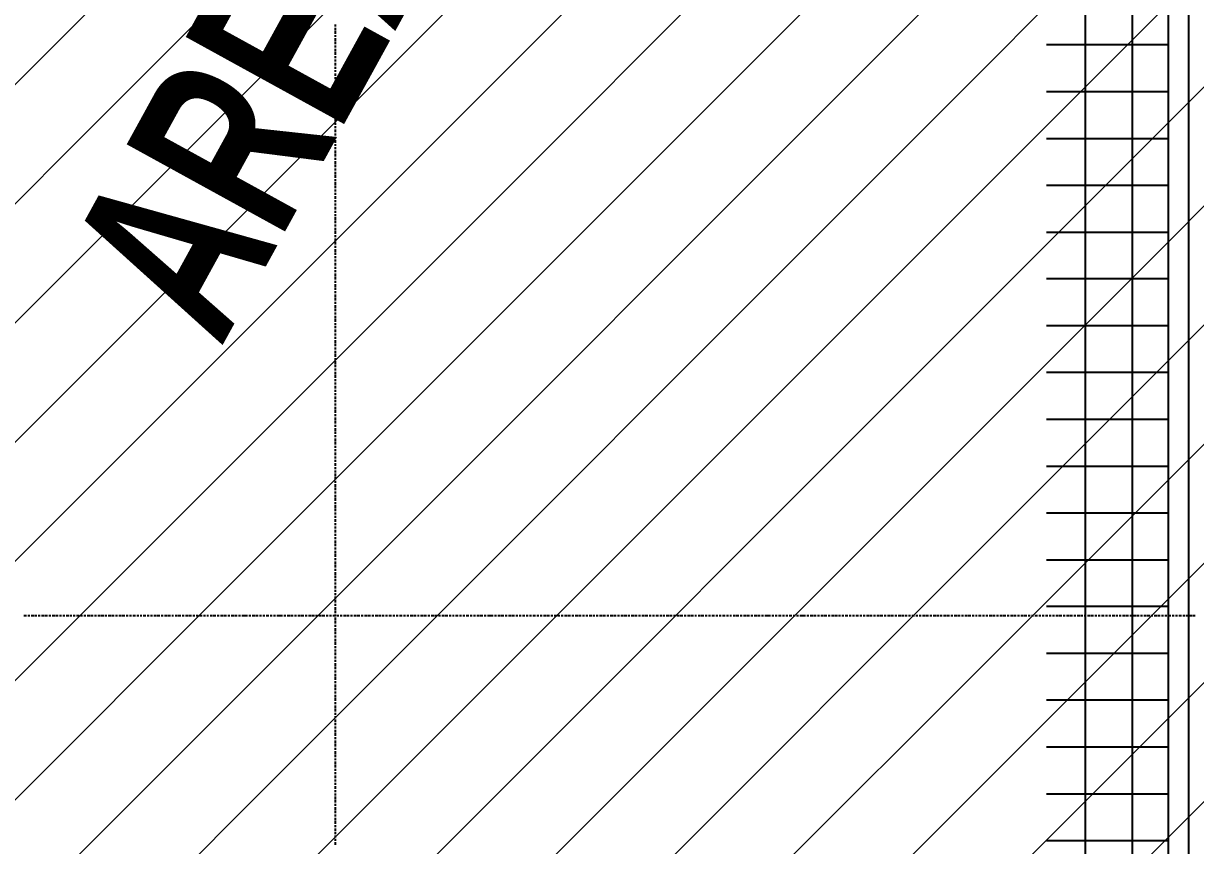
# Model space of a CAD drawing. Header units: metres. Extents: x 2.9 to 42.8, y 1.7 to 28.7.
# Drawn here: x 8.374 to 11.505, y 12.986 to 15.181 of the extents above; entities that cross this region are included whole.
import ezdxf

# ---------------------------------------------------------------- set-up
doc = ezdxf.new("R2010")
doc.units = ezdxf.units.M
for name, color, linetype in [('AMARILLO', 2, 'Continuous'), ('NEGRO', 7, 'Continuous'), ('TEXTO', 7, 'Continuous')]:
    doc.layers.add(name, color=color, linetype=linetype)
doc.layers.add('RGB_147_149_152', color=7, linetype='Continuous', true_color=0x939598)
doc.styles.add('ArialNarrow_Bold', font='ARIALNB.TTF')

msp = doc.modelspace()

# ---------------------------------------------------------------- linework, layer by layer
at = {"layer": 'AMARILLO', "lineweight": -3}
for points in [[(11.4864, 16.1749), (11.4864, 11.3753)], [(9.2075, 15.173), (9.2075, 15.1783)], [(9.2075, 15.1624), (9.2075, 15.1694)], [(9.2075, 15.1536), (9.2075, 15.1606)], [(9.2075, 15.1448), (9.2075, 15.15)], [(9.2075, 15.1342), (9.2075, 15.1412)], [(9.2075, 15.1253), (9.2075, 15.1324)], [(9.2075, 15.1165), (9.2075, 15.1218)], [(9.2075, 15.1059), (9.2075, 15.113)], [(9.2075, 15.0971), (9.2075, 15.1042)], [(9.2075, 15.0883), (9.2075, 15.0936)], [(9.2075, 15.0795), (9.2075, 15.0848)], [(9.2075, 15.0689), (9.2075, 15.076)], [(9.2075, 15.0601), (9.2075, 15.0654)], [(9.2075, 15.0513), (9.2075, 15.0566)], [(9.2075, 15.0407), (9.2075, 15.0477)], [(9.2075, 15.0319), (9.2075, 15.0372)], [(9.2075, 15.023), (9.2075, 15.0283)], [(9.2075, 15.0125), (9.2075, 15.0195)], [(9.2075, 15.0036), (9.2075, 15.0107)], [(9.2075, 14.9948), (9.2075, 15.0001)], [(9.2075, 14.9842), (9.2075, 14.9913)], [(9.2075, 14.9754), (9.2075, 14.9825)], [(9.2075, 14.9666), (9.2075, 14.9719)], [(9.2075, 14.956), (9.2075, 14.9631)], [(9.2075, 14.9472), (9.2075, 14.9542)], [(9.2075, 14.9384), (9.2075, 14.9437)], [(9.2075, 14.9278), (9.2075, 14.9348)], [(9.2075, 14.919), (9.2075, 14.926)], [(9.2075, 14.9102), (9.2075, 14.9154)], [(9.2075, 14.9013), (9.2075, 14.9066)], [(9.2075, 14.8908), (9.2075, 14.8978)], [(9.2075, 14.8819), (9.2075, 14.8872)], [(9.2075, 14.8731), (9.2075, 14.8784)], [(9.2075, 14.8625), (9.2075, 14.8696)], [(9.2075, 14.8537), (9.2075, 14.859)], [(9.2075, 14.8449), (9.2075, 14.8502)], [(9.2075, 14.8343), (9.2075, 14.8414)], [(9.2075, 14.8255), (9.2075, 14.8325)], [(9.2075, 14.8167), (9.2075, 14.822)], [(9.2075, 14.8061), (9.2075, 14.8131)], [(9.2075, 14.7973), (9.2075, 14.8043)], [(9.2075, 14.7884), (9.2075, 14.7937)], [(9.2075, 14.7779), (9.2075, 14.7849)], [(9.2075, 14.769), (9.2075, 14.7761)], [(9.2075, 14.7602), (9.2075, 14.7655)], [(9.2075, 14.7496), (9.2075, 14.7567)], [(9.2075, 14.7408), (9.2075, 14.7479)], [(9.2075, 14.732), (9.2075, 14.7373)], [(9.2075, 14.7232), (9.2075, 14.7285)], [(9.2075, 14.7126), (9.2075, 14.7197)], [(9.2075, 14.7038), (9.2075, 14.7091)], [(9.2075, 14.695), (9.2075, 14.7003)], [(9.2075, 14.6844), (9.2075, 14.6914)], [(9.2075, 14.6756), (9.2075, 14.6808)], [(9.2075, 14.6667), (9.2075, 14.672)], [(9.2075, 14.6562), (9.2075, 14.6632)], [(9.2075, 14.6473), (9.2075, 14.6544)], [(9.2075, 14.6385), (9.2075, 14.6438)], [(9.2075, 14.6279), (9.2075, 14.635)], [(9.2075, 14.6191), (9.2075, 14.6262)], [(9.2075, 14.6103), (9.2075, 14.6156)], [(9.2075, 14.5997), (9.2075, 14.6068)], [(9.2075, 14.5909), (9.2075, 14.5979)], [(9.2075, 14.5821), (9.2075, 14.5874)], [(9.2075, 14.5715), (9.2075, 14.5785)], [(9.2075, 14.5627), (9.2075, 14.5697)], [(9.2075, 14.5538), (9.2075, 14.5591)], [(9.2075, 14.545), (9.2075, 14.5503)], [(9.2075, 14.5344), (9.2075, 14.5415)], [(9.2075, 14.5256), (9.2075, 14.5309)], [(9.2075, 14.5168), (9.2075, 14.5221)], [(9.2075, 14.5062), (9.2075, 14.5133)], [(9.2075, 14.4974), (9.2075, 14.5045)], [(9.2075, 14.4886), (9.2075, 14.4939)], [(9.2075, 14.478), (9.2075, 14.4851)], [(9.2075, 14.4692), (9.2075, 14.4762)], [(9.2075, 14.4604), (9.2075, 14.4657)], [(9.2075, 14.4498), (9.2075, 14.4568)], [(9.2075, 14.441), (9.2075, 14.448)], [(9.2075, 14.4321), (9.2075, 14.4374)], [(9.2075, 14.4216), (9.2075, 14.4286)], [(9.2075, 14.4127), (9.2075, 14.4198)], [(9.2075, 14.4039), (9.2075, 14.4092)], [(9.2075, 14.3933), (9.2075, 14.4004)], [(9.2075, 14.3845), (9.2075, 14.3916)], [(9.2075, 14.3757), (9.2075, 14.381)], [(9.2075, 14.3669), (9.2075, 14.3722)], [(9.2075, 14.3563), (9.2075, 14.3633)], [(9.2075, 14.3475), (9.2075, 14.3528)], [(9.2075, 14.3387), (9.2075, 14.3439)], [(9.2075, 14.3281), (9.2075, 14.3351)], [(9.2075, 14.3192), (9.2075, 14.3263)], [(9.2075, 14.3104), (9.2075, 14.3157)], [(9.2075, 14.2998), (9.2075, 14.3069)], [(9.2075, 14.291), (9.2075, 14.2981)], [(9.2075, 14.2822), (9.2075, 14.2875)], [(9.2075, 14.2716), (9.2075, 14.2787)], [(9.2075, 14.2628), (9.2075, 14.2699)], [(9.2075, 14.254), (9.2075, 14.2593)], [(9.2075, 14.2434), (9.2075, 14.2505)], [(9.2075, 14.2346), (9.2075, 14.2416)], [(9.2075, 14.2258), (9.2075, 14.2311)], [(9.2075, 14.2169), (9.2075, 14.2222)], [(9.2075, 14.2064), (9.2075, 14.2134)], [(9.2075, 14.1975), (9.2075, 14.2028)], [(9.2075, 14.1887), (9.2075, 14.194)], [(9.2075, 14.1781), (9.2075, 14.1852)], [(9.2075, 14.1693), (9.2075, 14.1746)], [(9.2075, 14.1605), (9.2075, 14.1658)], [(9.2075, 14.1499), (9.2075, 14.157)], [(9.2075, 14.1411), (9.2075, 14.1482)], [(9.2075, 14.1323), (9.2075, 14.1376)], [(9.2075, 14.1217), (9.2075, 14.1287)], [(9.2075, 14.1129), (9.2075, 14.1199)], [(9.2075, 14.1041), (9.2075, 14.1093)], [(9.2075, 14.0935), (9.2075, 14.1005)], [(9.2075, 14.0847), (9.2075, 14.0917)], [(9.2075, 14.0758), (9.2075, 14.0811)], [(9.2075, 14.0653), (9.2075, 14.0723)], [(9.2075, 14.0564), (9.2075, 14.0635)], [(9.2075, 14.0476), (9.2075, 14.0529)], [(9.2075, 14.0388), (9.2075, 14.0441)], [(9.2075, 14.0282), (9.2075, 14.0353)], [(9.2075, 14.0194), (9.2075, 14.0247)], [(9.2075, 14.0106), (9.2075, 14.0159)], [(9.2075, 14), (9.2075, 14.007)], [(9.2075, 13.9912), (9.2075, 13.9965)], [(9.2075, 13.9823), (9.2075, 13.9876)], [(9.2075, 13.9718), (9.2075, 13.9788)], [(9.2075, 13.9629), (9.2075, 13.97)], [(9.2075, 13.9541), (9.2075, 13.9594)], [(9.2075, 13.9435), (9.2075, 13.9506)], [(9.2075, 13.9347), (9.2075, 13.9418)], [(9.2075, 13.9259), (9.2075, 13.9312)], [(9.2075, 13.9153), (9.2075, 13.9224)], [(9.2075, 13.9065), (9.2075, 13.9136)], [(9.2075, 13.8977), (9.2075, 13.903)], [(9.2075, 13.8871), (9.2075, 13.8942)], [(9.2075, 13.8783), (9.2075, 13.8853)], [(9.2075, 13.8695), (9.2075, 13.8748)], [(9.2075, 13.8606), (9.2075, 13.8659)], [(9.2075, 13.8501), (9.2075, 13.8571)], [(9.2075, 13.8412), (9.2075, 13.8465)], [(9.2075, 13.8324), (9.2075, 13.8377)], [(9.2075, 13.8218), (9.2075, 13.8289)], [(9.2075, 13.813), (9.2075, 13.8183)], [(9.2075, 13.8042), (9.2075, 13.8095)], [(9.2075, 13.7936), (9.2075, 13.8007)], [(9.2075, 13.7848), (9.2075, 13.7918)], [(9.2075, 13.776), (9.2075, 13.7813)], [(9.2075, 13.7654), (9.2075, 13.7724)], [(9.2075, 13.7566), (9.2075, 13.7636)], [(9.2075, 13.7478), (9.2075, 13.753)], [(9.2075, 13.7372), (9.2075, 13.7442)], [(9.2075, 13.7283), (9.2075, 13.7354)], [(9.2075, 13.7195), (9.2075, 13.7248)], [(9.2075, 13.7089), (9.2075, 13.716)], [(9.2075, 13.7001), (9.2075, 13.7072)], [(9.2075, 13.6913), (9.2075, 13.6966)], [(9.2075, 13.6825), (9.2075, 13.6878)], [(9.2075, 13.6719), (9.2075, 13.679)], [(9.2075, 13.6631), (9.2075, 13.6684)], [(9.2075, 13.6543), (9.2075, 13.6596)], [(9.2075, 13.6437), (9.2075, 13.6507)], [(9.2075, 13.6349), (9.2075, 13.6419)], [(9.2075, 13.626), (9.2075, 13.6313)], [(9.2075, 13.6155), (9.2075, 13.6225)], [(8.3749, 13.5996), (8.382, 13.5996)], [(8.3855, 13.5996), (8.3908, 13.5996)], [(8.3943, 13.5996), (8.4014, 13.5996)], [(8.4032, 13.5996), (8.4102, 13.5996)], [(8.4137, 13.5996), (8.419, 13.5996)], [(8.4226, 13.5996), (8.4296, 13.5996)], [(8.4314, 13.5996), (8.4384, 13.5996)], [(8.442, 13.5996), (8.4473, 13.5996)], [(8.4508, 13.5996), (8.4578, 13.5996)], [(8.4596, 13.5996), (8.4667, 13.5996)], [(8.4702, 13.5996), (8.4755, 13.5996)], [(8.479, 13.5996), (8.4843, 13.5996)], [(8.4878, 13.5996), (8.4949, 13.5996)], [(8.4984, 13.5996), (8.5037, 13.5996)], [(8.5072, 13.5996), (8.5125, 13.5996)], [(8.5161, 13.5996), (8.5231, 13.5996)], [(8.5266, 13.5996), (8.5319, 13.5996)], [(8.5355, 13.5996), (8.5408, 13.5996)], [(8.5443, 13.5996), (8.5513, 13.5996)], [(8.5531, 13.5996), (8.5602, 13.5996)], [(8.5637, 13.5996), (8.569, 13.5996)], [(8.5725, 13.5996), (8.5796, 13.5996)], [(8.5813, 13.5996), (8.5884, 13.5996)], [(8.5919, 13.5996), (8.5972, 13.5996)], [(8.6007, 13.5996), (8.6078, 13.5996)], [(8.6095, 13.5996), (8.6166, 13.5996)], [(8.6201, 13.5996), (8.6254, 13.5996)], [(8.6289, 13.5996), (8.636, 13.5996)], [(8.6378, 13.5996), (8.6448, 13.5996)], [(8.6483, 13.5996), (8.6536, 13.5996)], [(8.6572, 13.5996), (8.6625, 13.5996)], [(8.666, 13.5996), (8.673, 13.5996)], [(8.6766, 13.5996), (8.6819, 13.5996)], [(8.6854, 13.5996), (8.6907, 13.5996)], [(8.6942, 13.5996), (8.7013, 13.5996)], [(8.7048, 13.5996), (8.7101, 13.5996)], [(8.7136, 13.5996), (8.7189, 13.5996)], [(8.7224, 13.5996), (8.7295, 13.5996)], [(8.7312, 13.5996), (8.7383, 13.5996)], [(8.7418, 13.5996), (8.7471, 13.5996)], [(8.7507, 13.5996), (8.7577, 13.5996)], [(8.7595, 13.5996), (8.7665, 13.5996)], [(8.7701, 13.5996), (8.7753, 13.5996)], [(8.7789, 13.5996), (8.7859, 13.5996)], [(8.7877, 13.5996), (8.7948, 13.5996)], [(8.7983, 13.5996), (8.8036, 13.5996)], [(8.8071, 13.5996), (8.8142, 13.5996)], [(8.8159, 13.5996), (8.823, 13.5996)], [(8.8265, 13.5996), (8.8318, 13.5996)], [(8.8353, 13.5996), (8.8406, 13.5996)], [(8.8441, 13.5996), (8.8512, 13.5996)], [(8.8547, 13.5996), (8.86, 13.5996)], [(8.8635, 13.5996), (8.8688, 13.5996)], [(8.8724, 13.5996), (8.8794, 13.5996)], [(8.8812, 13.5996), (8.8882, 13.5996)], [(8.8918, 13.5996), (8.8971, 13.5996)], [(8.9006, 13.5996), (8.9076, 13.5996)], [(8.9094, 13.5996), (8.9165, 13.5996)], [(8.92, 13.5996), (8.9253, 13.5996)], [(8.9288, 13.5996), (8.9359, 13.5996)], [(8.9376, 13.5996), (8.9447, 13.5996)], [(8.9482, 13.5996), (8.9535, 13.5996)], [(8.957, 13.5996), (8.9641, 13.5996)], [(8.9658, 13.5996), (8.9729, 13.5996)], [(8.9764, 13.5996), (8.9817, 13.5996)], [(8.9852, 13.5996), (8.9923, 13.5996)], [(8.9941, 13.5996), (9.0011, 13.5996)], [(9.0047, 13.5996), (9.0099, 13.5996)], [(9.0135, 13.5996), (9.0188, 13.5996)], [(9.0223, 13.5996), (9.0293, 13.5996)], [(9.0329, 13.5996), (9.0382, 13.5996)], [(9.0417, 13.5996), (9.047, 13.5996)], [(9.0505, 13.5996), (9.0576, 13.5996)], [(9.0593, 13.5996), (9.0664, 13.5996)], [(9.0699, 13.5996), (9.0752, 13.5996)], [(9.0787, 13.5996), (9.0858, 13.5996)], [(9.0876, 13.5996), (9.0946, 13.5996)], [(9.0981, 13.5996), (9.1034, 13.5996)], [(9.107, 13.5996), (9.114, 13.5996)], [(9.1158, 13.5996), (9.1228, 13.5996)], [(9.1264, 13.5996), (9.1317, 13.5996)], [(9.1352, 13.5996), (9.1422, 13.5996)], [(9.144, 13.5996), (9.1511, 13.5996)], [(9.1546, 13.5996), (9.1599, 13.5996)], [(9.1634, 13.5996), (9.1705, 13.5996)], [(9.1722, 13.5996), (9.1793, 13.5996)], [(9.1828, 13.5996), (9.1881, 13.5996)], [(9.1916, 13.5996), (9.1969, 13.5996)], [(9.2004, 13.5996), (9.2075, 13.5996)], [(9.2075, 13.6066), (9.2075, 13.6137)], [(9.2075, 13.5978), (9.2075, 13.6031)], [(9.2075, 13.5872), (9.2075, 13.5943)], [(9.211, 13.5996), (9.2163, 13.5996)], [(9.2198, 13.5996), (9.2251, 13.5996)], [(9.2287, 13.5996), (9.2357, 13.5996)], [(9.2375, 13.5996), (9.2445, 13.5996)], [(9.2481, 13.5996), (9.2534, 13.5996)], [(9.2569, 13.5996), (9.2639, 13.5996)], [(9.2657, 13.5996), (9.2728, 13.5996)], [(9.2763, 13.5996), (9.2816, 13.5996)], [(9.2851, 13.5996), (9.2922, 13.5996)], [(9.2939, 13.5996), (9.301, 13.5996)], [(9.3045, 13.5996), (9.3098, 13.5996)], [(9.3133, 13.5996), (9.3204, 13.5996)], [(9.3222, 13.5996), (9.3292, 13.5996)], [(9.3327, 13.5996), (9.338, 13.5996)], [(9.3416, 13.5996), (9.3468, 13.5996)], [(9.3504, 13.5996), (9.3574, 13.5996)], [(9.361, 13.5996), (9.3662, 13.5996)], [(9.3698, 13.5996), (9.3751, 13.5996)], [(9.3786, 13.5996), (9.3857, 13.5996)], [(9.3892, 13.5996), (9.3945, 13.5996)], [(9.398, 13.5996), (9.4033, 13.5996)], [(9.4068, 13.5996), (9.4139, 13.5996)], [(9.4156, 13.5996), (9.4227, 13.5996)], [(9.4262, 13.5996), (9.4315, 13.5996)], [(9.435, 13.5996), (9.4421, 13.5996)], [(9.4439, 13.5996), (9.4509, 13.5996)], [(9.4544, 13.5996), (9.4597, 13.5996)], [(9.4633, 13.5996), (9.4703, 13.5996)], [(9.4721, 13.5996), (9.4791, 13.5996)], [(9.4827, 13.5996), (9.488, 13.5996)], [(9.4915, 13.5996), (9.4985, 13.5996)], [(9.5003, 13.5996), (9.5074, 13.5996)], [(9.5109, 13.5996), (9.5162, 13.5996)], [(9.5197, 13.5996), (9.525, 13.5996)], [(9.5285, 13.5996), (9.5356, 13.5996)], [(9.5391, 13.5996), (9.5444, 13.5996)], [(9.5479, 13.5996), (9.5532, 13.5996)], [(9.5567, 13.5996), (9.5638, 13.5996)], [(9.5673, 13.5996), (9.5726, 13.5996)], [(9.5762, 13.5996), (9.5814, 13.5996)], [(9.585, 13.5996), (9.592, 13.5996)], [(9.5938, 13.5996), (9.6008, 13.5996)], [(9.6044, 13.5996), (9.6097, 13.5996)], [(9.6132, 13.5996), (9.6203, 13.5996)], [(9.622, 13.5996), (9.6291, 13.5996)], [(9.6326, 13.5996), (9.6379, 13.5996)], [(9.6414, 13.5996), (9.6485, 13.5996)], [(9.6502, 13.5996), (9.6573, 13.5996)], [(9.6608, 13.5996), (9.6661, 13.5996)], [(9.6696, 13.5996), (9.6767, 13.5996)], [(9.6785, 13.5996), (9.6855, 13.5996)], [(9.689, 13.5996), (9.6943, 13.5996)], [(9.6979, 13.5996), (9.7032, 13.5996)], [(9.7067, 13.5996), (9.7137, 13.5996)], [(9.7173, 13.5996), (9.7226, 13.5996)], [(9.7261, 13.5996), (9.7314, 13.5996)], [(9.7349, 13.5996), (9.742, 13.5996)], [(9.7455, 13.5996), (9.7508, 13.5996)], [(9.7543, 13.5996), (9.7596, 13.5996)], [(9.7631, 13.5996), (9.7702, 13.5996)], [(9.7719, 13.5996), (9.779, 13.5996)], [(9.7825, 13.5996), (9.7878, 13.5996)], [(9.7913, 13.5996), (9.7984, 13.5996)], [(9.8002, 13.5996), (9.8072, 13.5996)], [(9.8108, 13.5996), (9.816, 13.5996)], [(9.8196, 13.5996), (9.8266, 13.5996)], [(9.8284, 13.5996), (9.8354, 13.5996)], [(9.839, 13.5996), (9.8443, 13.5996)], [(9.8478, 13.5996), (9.8548, 13.5996)], [(9.8566, 13.5996), (9.8637, 13.5996)], [(9.8672, 13.5996), (9.8725, 13.5996)], [(9.876, 13.5996), (9.8813, 13.5996)], [(9.8848, 13.5996), (9.8919, 13.5996)], [(9.8954, 13.5996), (9.9007, 13.5996)], [(9.9042, 13.5996), (9.9095, 13.5996)], [(9.9131, 13.5996), (9.9201, 13.5996)], [(9.9219, 13.5996), (9.9289, 13.5996)], [(9.9325, 13.5996), (9.9378, 13.5996)], [(9.9413, 13.5996), (9.9483, 13.5996)], [(9.9501, 13.5996), (9.9572, 13.5996)], [(9.9607, 13.5996), (9.966, 13.5996)], [(9.9695, 13.5996), (9.9766, 13.5996)], [(9.9783, 13.5996), (9.9854, 13.5996)], [(9.9889, 13.5996), (9.9942, 13.5996)], [(9.9977, 13.5996), (10.0048, 13.5996)], [(10.0065, 13.5996), (10.0136, 13.5996)], [(10.0171, 13.5996), (10.0224, 13.5996)], [(10.0259, 13.5996), (10.033, 13.5996)], [(10.0348, 13.5996), (10.0418, 13.5996)], [(10.0453, 13.5996), (10.0506, 13.5996)], [(10.0542, 13.5996), (10.0595, 13.5996)], [(10.063, 13.5996), (10.07, 13.5996)], [(10.0736, 13.5996), (10.0789, 13.5996)], [(10.0824, 13.5996), (10.0877, 13.5996)], [(10.0912, 13.5996), (10.0983, 13.5996)], [(10.1, 13.5996), (10.1071, 13.5996)], [(10.1106, 13.5996), (10.1159, 13.5996)], [(10.1194, 13.5996), (10.1265, 13.5996)], [(10.1283, 13.5996), (10.1353, 13.5996)], [(10.1388, 13.5996), (10.1441, 13.5996)], [(10.1477, 13.5996), (10.1547, 13.5996)], [(10.1565, 13.5996), (10.1635, 13.5996)], [(10.1671, 13.5996), (10.1723, 13.5996)], [(10.1759, 13.5996), (10.1829, 13.5996)], [(10.1847, 13.5996), (10.1917, 13.5996)], [(10.1953, 13.5996), (10.2006, 13.5996)], [(10.2041, 13.5996), (10.2094, 13.5996)], [(10.2129, 13.5996), (10.22, 13.5996)], [(10.2235, 13.5996), (10.2288, 13.5996)], [(10.2323, 13.5996), (10.2376, 13.5996)], [(10.2411, 13.5996), (10.2482, 13.5996)], [(10.2517, 13.5996), (10.257, 13.5996)], [(10.2605, 13.5996), (10.2658, 13.5996)], [(10.2694, 13.5996), (10.2764, 13.5996)], [(10.2782, 13.5996), (10.2852, 13.5996)], [(10.2888, 13.5996), (10.2941, 13.5996)], [(10.2976, 13.5996), (10.3046, 13.5996)], [(10.3064, 13.5996), (10.3135, 13.5996)], [(10.317, 13.5996), (10.3223, 13.5996)], [(10.3258, 13.5996), (10.3329, 13.5996)], [(10.3346, 13.5996), (10.3417, 13.5996)], [(10.3452, 13.5996), (10.3505, 13.5996)], [(10.354, 13.5996), (10.3611, 13.5996)], [(10.3628, 13.5996), (10.3699, 13.5996)], [(10.3734, 13.5996), (10.3787, 13.5996)], [(10.3823, 13.5996), (10.3875, 13.5996)], [(10.3911, 13.5996), (10.3981, 13.5996)], [(10.4017, 13.5996), (10.4069, 13.5996)], [(10.4105, 13.5996), (10.4158, 13.5996)], [(10.4193, 13.5996), (10.4263, 13.5996)], [(10.4299, 13.5996), (10.4352, 13.5996)], [(10.4387, 13.5996), (10.444, 13.5996)], [(10.4475, 13.5996), (10.4546, 13.5996)], [(10.4563, 13.5996), (10.4634, 13.5996)], [(10.4669, 13.5996), (10.4722, 13.5996)], [(10.4757, 13.5996), (10.4828, 13.5996)], [(10.4846, 13.5996), (10.4916, 13.5996)], [(10.4951, 13.5996), (10.5004, 13.5996)], [(10.504, 13.5996), (10.511, 13.5996)], [(10.5128, 13.5996), (10.5198, 13.5996)], [(10.5234, 13.5996), (10.5287, 13.5996)], [(10.5322, 13.5996), (10.5392, 13.5996)], [(10.541, 13.5996), (10.5481, 13.5996)], [(10.5516, 13.5996), (10.5569, 13.5996)], [(10.5604, 13.5996), (10.5657, 13.5996)], [(10.5692, 13.5996), (10.5763, 13.5996)], [(10.5798, 13.5996), (10.5851, 13.5996)], [(10.5886, 13.5996), (10.5939, 13.5996)], [(10.5974, 13.5996), (10.6045, 13.5996)], [(10.608, 13.5996), (10.6133, 13.5996)], [(10.6168, 13.5996), (10.6221, 13.5996)], [(10.6257, 13.5996), (10.6327, 13.5996)], [(10.6345, 13.5996), (10.6415, 13.5996)], [(10.6451, 13.5996), (10.6504, 13.5996)], [(10.6539, 13.5996), (10.6609, 13.5996)], [(10.6627, 13.5996), (10.6698, 13.5996)], [(10.6733, 13.5996), (10.6786, 13.5996)], [(10.6821, 13.5996), (10.6892, 13.5996)], [(10.6909, 13.5996), (10.698, 13.5996)], [(10.7015, 13.5996), (10.7068, 13.5996)], [(10.7103, 13.5996), (10.7174, 13.5996)], [(10.7192, 13.5996), (10.7262, 13.5996)], [(10.7297, 13.5996), (10.735, 13.5996)], [(10.7386, 13.5996), (10.7438, 13.5996)], [(10.7474, 13.5996), (10.7544, 13.5996)], [(10.758, 13.5996), (10.7633, 13.5996)], [(10.7668, 13.5996), (10.7721, 13.5996)], [(10.7756, 13.5996), (10.7827, 13.5996)], [(10.7844, 13.5996), (10.7915, 13.5996)], [(10.795, 13.5996), (10.8003, 13.5996)], [(10.8038, 13.5996), (10.8109, 13.5996)], [(10.8126, 13.5996), (10.8197, 13.5996)], [(10.8232, 13.5996), (10.8285, 13.5996)], [(10.832, 13.5996), (10.8391, 13.5996)], [(10.8409, 13.5996), (10.8479, 13.5996)], [(10.8514, 13.5996), (10.8567, 13.5996)], [(10.8603, 13.5996), (10.8673, 13.5996)], [(10.8691, 13.5996), (10.8761, 13.5996)], [(10.8797, 13.5996), (10.885, 13.5996)], [(10.8885, 13.5996), (10.8955, 13.5996)], [(10.8973, 13.5996), (10.9044, 13.5996)], [(10.9079, 13.5996), (10.9132, 13.5996)], [(10.9167, 13.5996), (10.922, 13.5996)], [(10.9255, 13.5996), (10.9326, 13.5996)], [(10.9361, 13.5996), (10.9414, 13.5996)], [(10.9449, 13.5996), (10.9502, 13.5996)], [(10.9537, 13.5996), (10.9608, 13.5996)], [(10.9626, 13.5996), (10.9696, 13.5996)], [(10.9732, 13.5996), (10.9784, 13.5996)], [(10.982, 13.5996), (10.989, 13.5996)], [(10.9908, 13.5996), (10.9978, 13.5996)], [(11.0014, 13.5996), (11.0067, 13.5996)], [(11.0102, 13.5996), (11.0173, 13.5996)], [(11.019, 13.5996), (11.0261, 13.5996)], [(11.0296, 13.5996), (11.0349, 13.5996)], [(11.0384, 13.5996), (11.0455, 13.5996)], [(11.0472, 13.5996), (11.0543, 13.5996)], [(11.0578, 13.5996), (11.0631, 13.5996)], [(11.0666, 13.5996), (11.0719, 13.5996)], [(11.0755, 13.5996), (11.0825, 13.5996)], [(11.086, 13.5996), (11.0913, 13.5996)], [(11.0949, 13.5996), (11.1002, 13.5996)], [(11.1037, 13.5996), (11.1107, 13.5996)], [(11.1143, 13.5996), (11.1196, 13.5996)], [(11.1231, 13.5996), (11.1284, 13.5996)], [(11.1319, 13.5996), (11.139, 13.5996)], [(11.1407, 13.5996), (11.1478, 13.5996)], [(11.1513, 13.5996), (11.1566, 13.5996)], [(11.1601, 13.5996), (11.1672, 13.5996)], [(11.1689, 13.5996), (11.176, 13.5996)], [(11.1795, 13.5996), (11.1848, 13.5996)], [(11.1883, 13.5996), (11.1954, 13.5996)], [(11.1972, 13.5996), (11.2042, 13.5996)], [(11.2078, 13.5996), (11.213, 13.5996)], [(11.2166, 13.5996), (11.2236, 13.5996)], [(11.2254, 13.5996), (11.2324, 13.5996)], [(11.236, 13.5996), (11.2413, 13.5996)], [(11.2448, 13.5996), (11.2501, 13.5996)], [(11.2536, 13.5996), (11.2607, 13.5996)], [(11.2642, 13.5996), (11.2695, 13.5996)], [(11.273, 13.5996), (11.2783, 13.5996)], [(11.2818, 13.5996), (11.2889, 13.5996)], [(11.2924, 13.5996), (11.2977, 13.5996)], [(11.3012, 13.5996), (11.3065, 13.5996)], [(11.3101, 13.5996), (11.3171, 13.5996)], [(11.3189, 13.5996), (11.3259, 13.5996)], [(11.3295, 13.5996), (11.3348, 13.5996)], [(11.3383, 13.5996), (11.3453, 13.5996)], [(11.3471, 13.5996), (11.3542, 13.5996)], [(11.3577, 13.5996), (11.363, 13.5996)], [(11.3665, 13.5996), (11.3736, 13.5996)], [(11.3753, 13.5996), (11.3824, 13.5996)], [(11.3859, 13.5996), (11.3912, 13.5996)], [(11.3947, 13.5996), (11.4018, 13.5996)], [(11.4035, 13.5996), (11.4106, 13.5996)], [(11.4141, 13.5996), (11.4194, 13.5996)], [(11.4229, 13.5996), (11.4282, 13.5996)], [(11.4318, 13.5996), (11.4388, 13.5996)], [(11.4423, 13.5996), (11.4476, 13.5996)], [(11.4512, 13.5996), (11.4565, 13.5996)], [(11.46, 13.5996), (11.467, 13.5996)], [(11.4706, 13.5996), (11.4759, 13.5996)], [(11.4794, 13.5996), (11.4847, 13.5996)], [(11.4882, 13.5996), (11.4953, 13.5996)], [(11.497, 13.5996), (11.5041, 13.5996)], [(9.2075, 13.5784), (9.2075, 13.5855)], [(9.2075, 13.5696), (9.2075, 13.5749)], [(9.2075, 13.559), (9.2075, 13.5661)], [(9.2075, 13.5502), (9.2075, 13.5573)], [(9.2075, 13.5414), (9.2075, 13.5467)], [(9.2075, 13.5308), (9.2075, 13.5378)], [(9.2075, 13.522), (9.2075, 13.529)], [(9.2075, 13.5132), (9.2075, 13.5184)], [(9.2075, 13.5043), (9.2075, 13.5096)], [(9.2075, 13.4937), (9.2075, 13.5008)], [(9.2075, 13.4849), (9.2075, 13.4902)], [(9.2075, 13.4761), (9.2075, 13.4814)], [(9.2075, 13.4655), (9.2075, 13.4726)], [(9.2075, 13.4567), (9.2075, 13.4638)], [(9.2075, 13.4479), (9.2075, 13.4532)], [(9.2075, 13.4373), (9.2075, 13.4444)], [(9.2075, 13.4285), (9.2075, 13.4355)], [(9.2075, 13.4197), (9.2075, 13.425)], [(9.2075, 13.4091), (9.2075, 13.4161)], [(9.2075, 13.4003), (9.2075, 13.4073)], [(9.2075, 13.3914), (9.2075, 13.3967)], [(9.2075, 13.3809), (9.2075, 13.3879)], [(9.2075, 13.372), (9.2075, 13.3791)], [(9.2075, 13.3632), (9.2075, 13.3685)], [(9.2075, 13.3526), (9.2075, 13.3597)], [(9.2075, 13.3438), (9.2075, 13.3509)], [(9.2075, 13.335), (9.2075, 13.3403)], [(9.2075, 13.3262), (9.2075, 13.3315)], [(9.2075, 13.3156), (9.2075, 13.3227)], [(9.2075, 13.3068), (9.2075, 13.3121)], [(9.2075, 13.298), (9.2075, 13.3033)], [(9.2075, 13.2874), (9.2075, 13.2944)], [(9.2075, 13.2786), (9.2075, 13.2856)], [(9.2075, 13.2697), (9.2075, 13.275)], [(9.2075, 13.2592), (9.2075, 13.2662)], [(9.2075, 13.2503), (9.2075, 13.2574)], [(9.2075, 13.2415), (9.2075, 13.2468)], [(9.2075, 13.2309), (9.2075, 13.238)], [(9.2075, 13.2221), (9.2075, 13.2292)], [(9.2075, 13.2133), (9.2075, 13.2186)], [(9.2075, 13.2027), (9.2075, 13.2098)], [(9.2075, 13.1939), (9.2075, 13.2009)], [(9.2075, 13.1851), (9.2075, 13.1904)], [(9.2075, 13.1762), (9.2075, 13.1815)], [(9.2075, 13.1657), (9.2075, 13.1727)], [(9.2075, 13.1568), (9.2075, 13.1621)], [(9.2075, 13.148), (9.2075, 13.1533)], [(9.2075, 13.1374), (9.2075, 13.1445)], [(9.2075, 13.1286), (9.2075, 13.1339)], [(9.2075, 13.1198), (9.2075, 13.1251)], [(9.2075, 13.1092), (9.2075, 13.1163)], [(9.2075, 13.1004), (9.2075, 13.1075)], [(9.2075, 13.0916), (9.2075, 13.0969)], [(9.2075, 13.081), (9.2075, 13.0881)], [(9.2075, 13.0722), (9.2075, 13.0792)], [(9.2075, 13.0634), (9.2075, 13.0687)], [(9.2075, 13.0528), (9.2075, 13.0598)], [(9.2075, 13.044), (9.2075, 13.051)], [(9.2075, 13.0351), (9.2075, 13.0404)], [(9.2075, 13.0246), (9.2075, 13.0316)], [(9.2075, 13.0157), (9.2075, 13.0228)], [(9.2075, 13.0069), (9.2075, 13.0122)], [(9.2075, 12.9981), (9.2075, 13.0034)], [(9.2075, 12.9875), (9.2075, 12.9946)]]:
    msp.add_lwpolyline(points, dxfattribs=at)
at = {"layer": 'NEGRO', "lineweight": -3}
for points in [[(11.4318, 16.1749), (11.4318, 11.3753)], [(11.2113, 13.5996), (11.2113, 15.8503)], [(11.3365, 13.5996), (11.3365, 15.8503)], [(11.4318, 15.1236), (11.1072, 15.1236)], [(11.4318, 14.9983), (11.1072, 14.9983)], [(11.4318, 14.8731), (11.1072, 14.8731)], [(11.4318, 14.7479), (11.1072, 14.7479)], [(11.4318, 14.6226), (11.1072, 14.6226)], [(11.4318, 14.4992), (11.1072, 14.4992)], [(11.4318, 14.3739), (11.1072, 14.3739)], [(11.4318, 14.2487), (11.1072, 14.2487)], [(11.4318, 14.1235), (11.1072, 14.1235)], [(11.4318, 13.9982), (11.1072, 13.9982)], [(11.4318, 13.873), (11.1072, 13.873)], [(11.4318, 13.7478), (11.1072, 13.7478)], [(11.4318, 13.6243), (11.1072, 13.6243)], [(11.2113, 11.3753), (11.2113, 11.6999), (11.2113, 13.5996)], [(11.3365, 11.3753), (11.3365, 11.6999), (11.3365, 13.5996)], [(11.4318, 13.499), (11.1072, 13.499)], [(11.4318, 13.3738), (11.1072, 13.3738)], [(11.4318, 13.2486), (11.1072, 13.2486)], [(11.4318, 13.1233), (11.1072, 13.1233)], [(11.4318, 12.9981), (11.1072, 12.9981)]]:
    msp.add_lwpolyline(points, dxfattribs=at)
at = {"layer": 'RGB_147_149_152', "lineweight": 15}
for points in [[(6.7081, 13.3756), (12.6224, 19.2881)], [(7.0273, 13.3756), (12.6224, 18.9706)], [(7.2813, 13.3121), (12.6224, 18.6531)], [(7.2813, 12.9928), (12.6224, 18.3339)], [(7.2813, 12.6753), (12.6224, 18.0164)], [(7.2813, 12.3578), (12.6242, 17.6989)], [(7.2813, 12.0385), (12.6242, 17.3814)], [(7.2813, 11.721), (12.6242, 17.0639)], [(7.2813, 11.4018), (12.6242, 16.7464)], [(7.4224, 11.2254), (12.6259, 16.4271)], [(7.7399, 11.2254), (12.6259, 16.1096)], [(8.0592, 11.2254), (12.6259, 15.7921)], [(8.3767, 11.2254), (12.6259, 15.4746)], [(8.6942, 11.2254), (12.6277, 15.1571)], [(9.0135, 11.2254), (12.6277, 14.8396)], [(9.331, 11.2254), (12.6277, 14.5203)], [(9.6502, 11.2254), (12.6277, 14.2028)]]:
    msp.add_lwpolyline(points, dxfattribs=at)

# ---------------------------------------------------------------- texts
at = {"layer": 'TEXTO', "color": 18, "true_color": 0x000000, "style": 'ArialNarrow_Bold', "width": 0.82}
msp.add_text('AREA POR CONSTRUIR', height=0.4828, rotation=61.188, dxfattribs=at).set_placement((8.9006, 14.3122))

doc.saveas('drawing.dxf')
